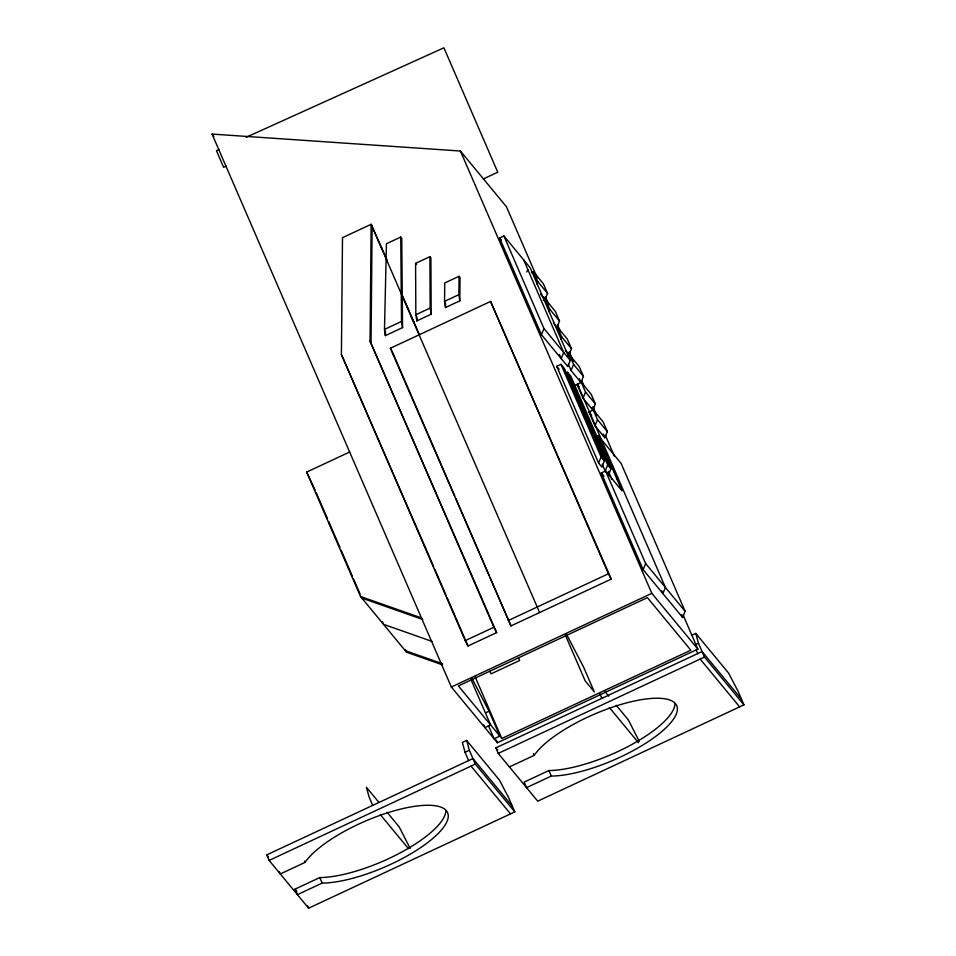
<?xml version="1.0" encoding="UTF-8"?>
<svg xmlns="http://www.w3.org/2000/svg" width="956" height="956" viewBox="0 0 956 956"><rect width="100%" height="100%" fill="white"/><g stroke="black" fill="none" stroke-linecap="round" stroke-linejoin="round"><path stroke-width="1.43" d="M539.614 612.545L371.143 224.302L370.056 341.125L496.654 632.609L468.01 645.993L465.237 640.651L341.411 354.509L342.499 237.674L371.143 224.302L386.977 259.829M371.036 342.32L372.123 225.496M444.564 301.343L444.731 282.976L459.059 276.296L460.039 277.491L459.824 300.853L445.508 307.545L444.564 301.343L458.88 294.651L459.059 276.296M445.508 307.545L445.544 303.16M384.491 329.402L386.439 243.744L400.755 237.052L401.747 238.247L402.548 327.609L385.352 335.64L384.491 329.402L401.508 321.443L400.755 237.052M385.352 335.64L385.459 331.17M526.804 271.97L527.808 269.508M536.675 283.908L537.678 281.446L533.484 271.779L531.345 272.783M540.558 294.125L545.04 299.551L547.549 293.396L543.355 283.717L533.484 271.779M548.636 311.56L549.64 309.099L545.458 299.419L543.307 300.423M541.455 334.708L543.964 328.553L503.884 235.941L499.582 237.948L541.455 334.708L567.78 366.566L570.278 360.412L530.198 267.8L503.884 235.941M545.458 299.419L555.317 311.369L559.511 321.049L557.001 327.203L553.416 322.853M560.598 339.201L561.602 336.739L557.42 327.072L567.29 339.01L571.473 348.689L568.975 354.843L565.378 350.505M569.382 354.712L579.252 366.662L583.435 376.341L580.937 382.496L571.067 370.546L573.564 364.391L569.382 354.712L567.231 355.716M581.344 382.364L591.214 394.302L595.397 403.982L592.899 410.136L583.029 398.186L585.526 392.044L581.344 382.364L574.233 385.746M594.99 425.838L597.5 419.684L593.306 410.005L589.015 412.012L594.99 425.838L604.861 437.788L607.359 431.634L603.176 421.955L593.306 410.005M598.587 463.098L601.085 456.944L561.005 364.332L556.715 366.339L598.587 463.098L601.874 467.078L604.371 460.923L564.303 368.311L561.005 364.332M567.589 372.29L570.875 376.282L610.956 468.894L608.458 475.048L605.16 471.069L607.669 464.915L567.589 372.29L565.438 373.294M616.536 479.315L617.54 476.853M643.149 569.704L645.647 563.55L605.578 470.938L601.276 472.945L643.149 569.704L682.632 617.48L685.129 611.326L621.125 463.421L598.098 435.554L595.947 436.557M226.178 166.117L223.632 167.312L216.462 150.725L219.163 149.494M483.437 178.903L497.753 172.211L443.919 47.8L246.242 137.246M415.585 263.366L429.901 256.674L430.893 257.869L431.18 314.225L416.864 320.917L415.848 314.751L415.585 263.366L416.577 264.561M415.848 314.751L430.164 308.059L429.901 256.674M390.347 348.259L490.595 301.439L611.219 579.097L510.982 625.917L390.347 348.259L391.339 349.454M442.568 664.886L406.575 652.243L360.52 596.496L306.685 472.085L349.645 452.021M465.237 640.651L493.87 627.267L496.654 632.609M508.198 620.575L608.434 573.755L611.219 579.097M451.34 687.017L651.825 593.365L697.88 649.112L497.395 742.752L451.34 687.017L212.065 134.079L460.41 151.024L506.465 206.771L537.272 277.981M485.624 712.829L489.066 711.216L499.833 736.096L494.109 738.773L488.432 725.676M512.416 806.35L472.945 758.574L266.724 854.891L269.126 860.424L308.597 908.2L514.806 811.883L508.831 798.057L499.558 780.251L466.659 740.434L462.357 742.442L465.058 752.288L468.643 760.582M691.487 635.417L695.789 633.41L728.687 673.227L737.948 691.033L743.935 704.859L537.726 801.176L498.243 753.4L495.853 747.867L702.062 651.55L741.545 699.326M465.058 752.288L469.348 750.281L466.659 740.434M695.251 644.762L698.478 643.257L695.789 633.41M501.804 738.486L690.83 650.2L647.415 597.631L458.378 685.93L501.804 738.486L475.18 676.944M269.126 860.424L475.335 764.095L514.806 811.883M498.243 753.4L704.464 657.071L743.935 704.859M445.855 810.748A79.324 24.904 -23.4 0 1 399.775 853.111A79.324 24.904 -23.4 0 1 319.782 877.572L295.022 889.128L297.412 894.661L322.172 883.093A79.324 24.904 -23.4 0 0 433.749 837.635A79.324 24.904 -23.4 0 0 408.714 807.33A79.324 24.904 -23.4 0 0 305.072 862.396L280.311 873.951L279.343 871.741M509.429 766.939L534.189 755.371A79.324 24.904 -23.4 0 1 637.831 700.306A79.324 24.904 -23.4 0 1 662.878 730.611A79.324 24.904 -23.4 0 1 551.301 776.069L526.541 787.636L524.139 782.116L548.911 770.548A79.324 24.904 -23.4 0 0 628.905 746.086A79.324 24.904 -23.4 0 0 674.972 703.724M360.52 596.496L421.429 617.899L422.743 619.488L361.834 598.086M432.004 641.392L383.547 624.364L382.364 621.627M405.26 650.642L442.64 663.775M537.678 281.446L547.549 293.396M499.582 237.948L501.47 240.219M549.64 309.099L559.511 321.049M561.602 336.739L571.473 348.689M543.964 328.553L570.278 360.412M573.564 364.391L583.435 376.341M585.526 392.044L595.397 403.982M578.846 386.535L577.042 384.372L583.029 398.186M556.715 366.339L559.176 369.327M597.5 419.684L607.359 431.634M589.015 412.012L591.704 415.274M601.085 456.944L604.371 460.923M607.669 464.915L610.956 468.894M605.578 470.938L622.021 490.846L598.098 435.554M601.276 472.945L604.013 476.255M645.647 563.55L685.129 611.326M380.715 246.421L381.695 247.616M700.162 659.078L739.645 706.866M407.029 307.235L408.021 308.43M212.065 134.079L213.941 136.361M341.411 354.509L433.654 566.573M604.945 691.606L608.697 696.159M616.226 705.265L628.439 720.047L639.253 741.414M609.342 707.476L638.477 742.74M306.685 472.085L315.098 490.081M495.853 747.867L497.718 750.125M471.033 766.103L510.516 813.891M378.636 802.048L366.411 787.254L369.112 797.101L372.697 805.394M387.096 812.289L399.309 827.071L410.124 848.438M380.213 814.488L408.415 848.617M266.724 854.891L268.588 857.15M295.022 889.128L296.886 891.386M411.211 316.914L413.996 322.256M566.502 634.27L583.578 667.073L594.345 691.953L585.132 680.803L565.235 634.808M471.989 678.425L489.066 711.216M698.478 643.257L704.464 657.071M545.577 297.161L548.541 304.008M557.432 324.55L560.395 331.397M569.274 351.939L573.433 361.523M581.726 380.691L584.092 386.176M592.983 406.718L596.544 414.928M605.435 435.47L614.314 456.012M683.062 614.875L697.88 649.112M543.952 297.041L545.04 299.551M567.888 352.334L568.975 354.843M579.3 378.719L580.937 382.496M591.812 407.626L592.899 410.136M603.236 434.012L604.861 437.788M681.437 614.744L682.632 617.48M696.231 649.996L697.772 653.557M523.625 259.829L563.693 352.441L561.196 358.596L559.427 354.509M577.46 384.24L665.388 587.438L662.89 593.592L661.707 590.856M568.342 364.26L571.067 370.546M608.386 471.272L611.888 479.362M602.22 464.246L605.16 471.069M460.41 151.024L651.825 593.365M490.595 301.439L608.434 573.755M599.77 693.626L601.826 698.37M401.078 292.405L419.469 334.911M391.936 350.828L454.709 495.901M455.893 498.638L489.066 575.285M490.249 578.022L510.982 625.917M518.499 657.74L519.682 660.488L491.037 673.861L489.854 671.124M370.056 341.125L493.87 627.267M548.911 770.548L551.301 776.069M533.448 753.639L534.189 755.371M434.837 569.31L446.094 595.325M447.277 598.062L468.01 645.993M470.711 678.951L490.619 724.947L484.895 727.624L483.724 724.923M496.212 740.016L497.395 742.752M469.348 750.281L475.335 764.095M405.392 649.506L406.575 652.243M316.281 492.818L327.526 518.797M328.709 521.522L339.954 547.501M341.137 550.238L352.37 576.217M353.553 578.942L360.065 593.987M319.782 877.572L322.172 883.093M304.474 861.009L305.072 862.396M307.641 905.989L308.597 908.2M401.508 321.443L402.548 327.609M430.164 308.059L431.18 314.225M458.88 294.651L459.824 300.853M416.84 316.472L416.864 320.917"/></g></svg>
